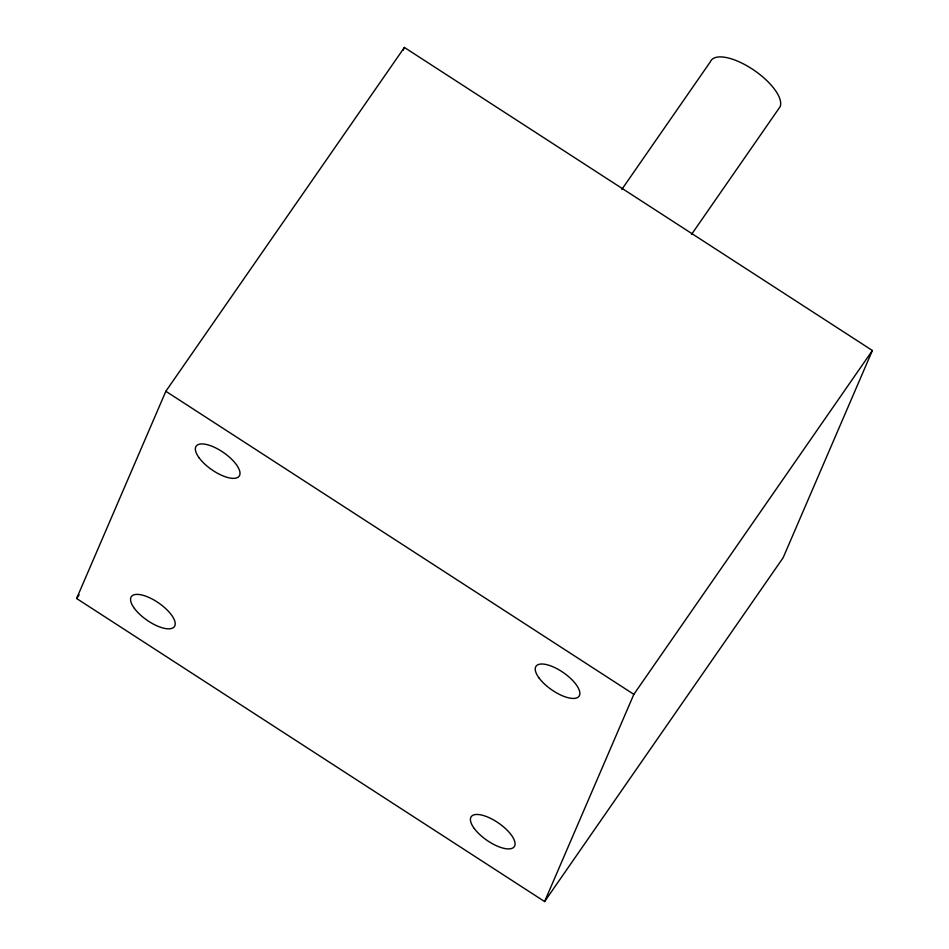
<?xml version="1.0" encoding="UTF-8"?>
<svg xmlns="http://www.w3.org/2000/svg" width="949" height="949" viewBox="0 0 949 949"><rect width="100%" height="100%" fill="white"/><g stroke="black" fill="none" stroke-linecap="round" stroke-linejoin="round"><path stroke-width="1.42" d="M76.608 598.499L165.85 391.285L404.393 47.45L872.392 350.501L783.15 557.715L544.607 901.55L76.608 598.499L79.135 594.857M403.218 50.155L404.393 47.45M544.607 901.55L633.849 694.336L872.392 350.501M621.82 189.409L710.433 61.685A41.602 16.501 34.8 0 1 751.893 68.814A41.602 16.501 34.8 0 1 780.078 106.774L691.465 234.498M165.85 391.285L633.849 694.336M539.091 678.037A26.204 10.392 34.8 0 0 577.668 697.456A26.204 10.392 34.8 0 0 555.924 668.167A26.204 10.392 34.8 0 0 539.091 678.037M199.231 457.976A26.204 10.392 34.8 0 0 237.808 477.383A26.204 10.392 34.8 0 0 216.064 448.094A26.204 10.392 34.8 0 0 199.231 457.976M134.426 608.439A26.204 10.392 34.8 0 0 173.003 627.858A26.204 10.392 34.8 0 0 151.259 598.558A26.204 10.392 34.8 0 0 134.426 608.439M474.286 828.513A26.204 10.392 34.8 0 0 512.863 847.931A26.204 10.392 34.8 0 0 491.119 818.631A26.204 10.392 34.8 0 0 474.286 828.513"/></g></svg>
